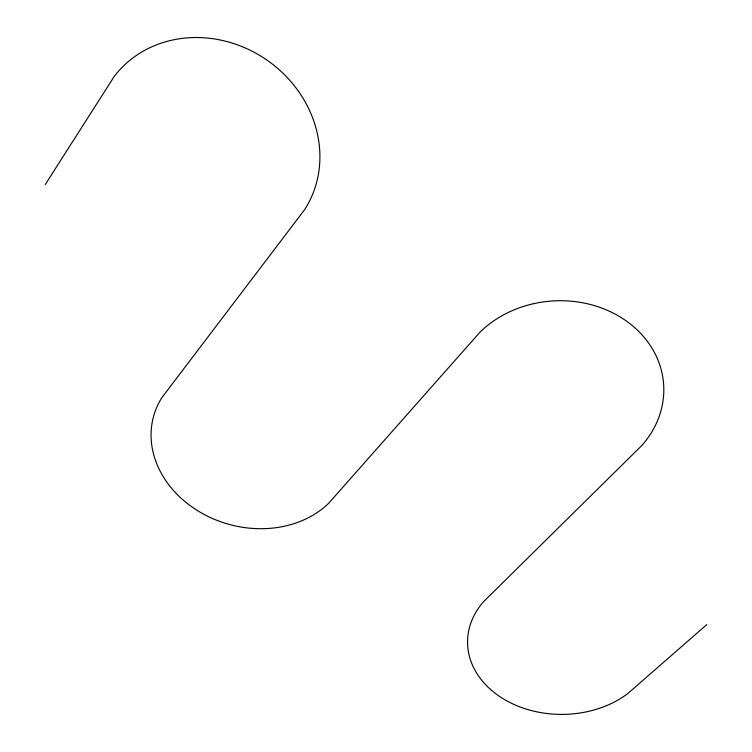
<?xml version="1.0" encoding="UTF-8"?>
<svg xmlns="http://www.w3.org/2000/svg" width="752" height="752" viewBox="0 0 752 752"><rect width="100%" height="100%" fill="white"/><g stroke="black" fill="none" stroke-linecap="round" stroke-linejoin="round"><path stroke-width="1.13" d="M45.214 184.607L114.191 76.497A116.259 104.678 34.8 0 1 267.289 60.339A116.259 104.678 34.8 0 1 304.701 209.554L161.887 397.611A101.05 83.707 16 0 0 196.563 510.016A101.05 83.707 16 0 0 328.483 503.473L480.086 332.046A105.383 90.607 -3.4 0 1 625.73 320.578A105.383 90.607 -3.4 0 1 642.105 445.212L483.367 601.882A94.16 72.389 -0.1 0 0 501.697 697.818A94.16 72.389 -0.1 0 0 627.704 693.607L706.786 624.602"/></g></svg>
